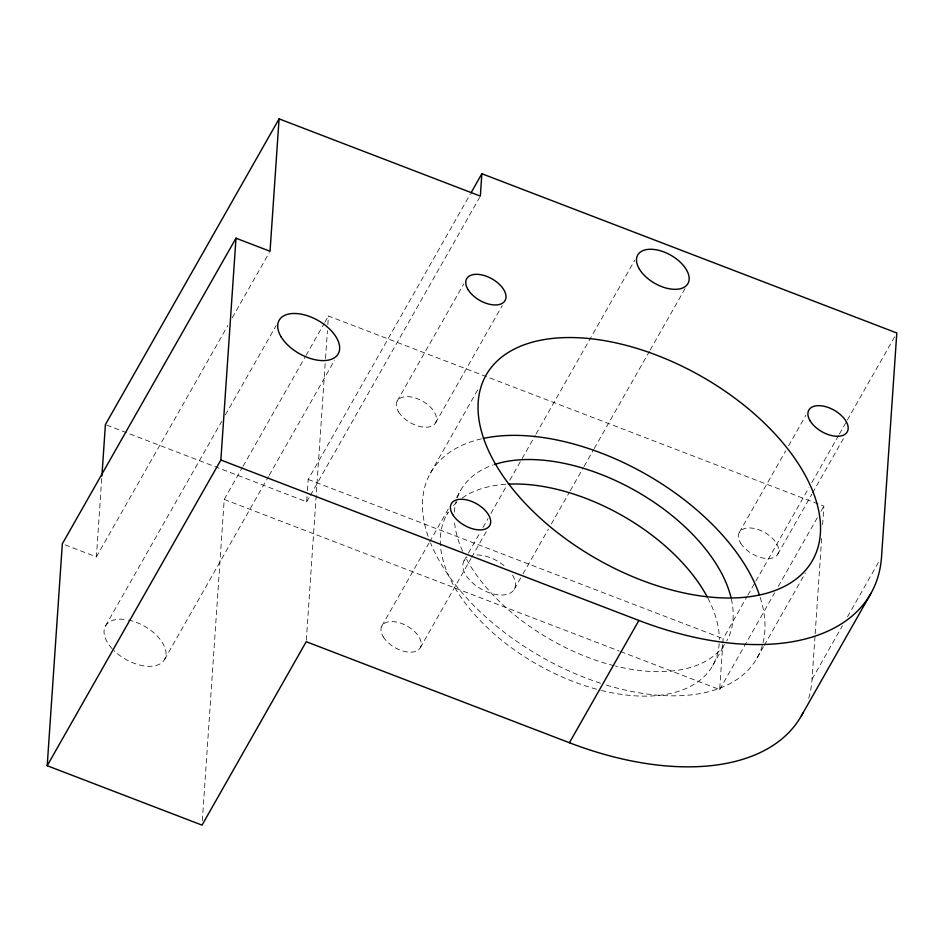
<?xml version="1.0" encoding="UTF-8"?>
<svg xmlns="http://www.w3.org/2000/svg" width="944" height="944" viewBox="0 0 944 944"><rect width="100%" height="100%" fill="white"/><g stroke="black" fill="none" stroke-linecap="round" stroke-linejoin="round"><path stroke-width="0.71" stroke-dasharray="4.72 3.54" d="M65.053 544.865L96.382 556.889L101.799 477.499M202.323 820.737L224.224 499.423L242.313 467.575M106.778 425.095L306.682 501.819L307.06 496.225M307.437 490.62L308.204 479.434L470.242 194.193M306.328 640.244L325.42 360.018M325.527 358.543L327.426 330.671M327.828 324.807L328.429 316.004L823.864 506.161L822.472 526.693M620.574 651.549L719.67 689.58L722.738 644.504M722.844 643.053L723.139 638.687L747.117 596.478M808.725 698.359A254.75 142.827 29.6 0 0 812.064 679.196L815.073 635.206M815.168 633.743L821.764 536.959M96.382 556.889L227.905 325.432M232.259 317.762L269.323 252.544M105.468 625.99L221.734 421.343M225.368 414.947L276.226 325.409M243.045 466.301L305.266 356.761M305.998 355.487L324.087 323.639M324.807 322.364L328.429 316.004M164.575 659.49L268.474 476.578M269.205 475.304L334.601 360.183M306.682 501.819L309.585 496.709M310.316 495.423L479.611 197.402M397.212 401.035L463.787 283.849M435.621 422.806L502.196 305.62M430.464 473.062L478.089 389.211M381.872 625.978L428.906 543.189M429.638 541.915L448.447 508.792M446.854 514.692L448.247 512.238A152.857 85.692 29.6 0 0 600.195 690.158M456.577 497.571L460.743 490.231M464.047 560.76L467.681 554.364M468.401 553.09L480.036 532.617M482.939 527.507L488.024 518.551M490.927 513.43L506.916 485.299M509.819 480.177L535.26 435.408M535.98 434.134L634.805 260.178M420.292 647.749L470.95 558.588M471.67 557.314L486.868 530.563M514.279 589.233L522.28 575.167M523 573.881L548.429 529.112M551.343 524.003L569.503 492.025M570.235 490.738L583.309 467.717M584.041 466.442L593.481 449.816M594.213 448.53L649.437 351.321M650.156 350.047L685.037 288.652M739.376 532.357L785.679 450.843M788.582 445.745L805.94 415.171M747.837 595.204L755.106 582.413M755.837 581.126L808.878 487.753M811.781 482.644L838.673 435.314M839.393 434.039L846.662 421.248M847.393 419.962L896.068 334.27M712.814 665.426L724.614 644.634M777.785 554.14L811.793 494.267M812.524 492.992L844.361 436.954M719.67 689.58L774.658 592.773M778.281 586.413L818.082 516.344M820.973 511.259L823.864 506.161M756.994 658.133L763.484 646.699M764.215 645.436L805.35 573.02M812.064 679.196L842.461 625.695M847.523 616.786L879.36 560.736M308.204 479.434L723.139 638.687M224.224 499.423L619.205 651.018M512.545 575.097A28.875 16.19 29.6 0 1 487.989 592.301A28.875 16.19 29.6 0 1 466.961 557.597M477.027 554.966A28.875 16.19 29.6 0 1 506.645 567.91M128.349 620.007A33.972 19.045 29.6 0 1 164.952 658.759A33.972 19.045 29.6 0 1 114.047 650.687M112.147 648.729A33.972 19.045 29.6 0 1 127.039 619.76M724.485 644.54A152.857 85.692 29.6 0 1 615.476 666.051M614.096 665.709A152.857 85.692 29.6 0 1 465.014 556.264M462.595 551.249A152.857 85.692 29.6 0 1 454.371 520.309M454.383 512.12A152.857 85.692 29.6 0 1 456.389 500.615M457.262 497.913A152.857 85.692 29.6 0 1 493.075 464.991M731.317 598.862A152.857 85.692 29.6 0 1 726.703 640.976M719.175 643.537A152.857 85.692 29.6 0 1 601.588 690.512M453.486 505.595A152.857 85.692 29.6 0 1 457.628 501.571M462.277 497.936A152.857 85.692 29.6 0 1 506.904 484.213M707.894 598.142A152.857 85.692 29.6 0 1 719.316 639.501M762.339 645.389A187.667 105.209 29.6 0 1 605.836 684.896M600.561 683.232A187.667 105.209 29.6 0 1 430.511 542.8M428.104 536.369A187.667 105.209 29.6 0 1 482.042 438.7M760.191 597.387A187.667 105.209 29.6 0 1 763.071 642.663M740.698 543.178A22.078 12.378 29.6 0 0 775.567 556.559A22.078 12.378 29.6 0 0 759.483 530.021A22.078 12.378 29.6 0 0 740.698 543.178M398.533 411.844A22.078 12.378 29.6 0 0 433.402 425.225A22.078 12.378 29.6 0 0 417.319 398.687A22.078 12.378 29.6 0 0 398.533 411.844M383.205 636.787A22.078 12.378 29.6 0 0 418.062 650.168A22.078 12.378 29.6 0 0 401.991 623.63A22.078 12.378 29.6 0 0 383.205 636.787"/><path stroke-width="1.42" d="M802.825 713.145A254.75 142.827 29.6 0 1 569.421 742.739L306.222 641.708L202.028 825.139L47.2 765.714L62.328 543.815L235.988 238.195L270.043 251.269L279.07 118.861L480.343 196.116L481.865 173.731L896.8 332.984L881.531 556.913A254.75 142.827 29.6 0 1 638.887 620.456L220.861 460.011L235.988 238.195M101.905 476.024L105.409 424.564L279.07 118.861M47.2 765.714L220.861 460.011M470.973 192.918L481.865 173.731M569.421 742.739L638.887 620.456M801.468 715.67L870.923 593.398M494.349 464.554A152.857 85.692 29.6 0 1 634.946 490.467A152.857 85.692 29.6 0 1 731.01 597.54M508.32 484.142A152.857 85.692 29.6 0 1 707.233 596.879M483.352 438.405A187.667 105.209 29.6 0 1 759.342 594.838M508.899 484.154A187.667 105.209 29.6 0 0 804.418 571.486A187.667 105.209 29.6 0 0 634.569 347.699A187.667 105.209 29.6 0 0 508.899 484.154M639.442 269.193A28.875 16.19 29.6 0 0 685.037 286.693A28.875 16.19 29.6 0 0 664.01 251.989A28.875 16.19 29.6 0 0 639.442 269.193M281.17 336.925A33.972 19.045 29.6 0 0 334.801 357.516A33.972 19.045 29.6 0 0 310.069 316.688A33.972 19.045 29.6 0 0 281.17 336.925M452.672 514.515A22.078 12.378 29.6 0 0 487.529 527.885A22.078 12.378 29.6 0 0 471.457 501.347A22.078 12.378 29.6 0 0 452.672 514.515M810.164 420.894A22.078 12.378 29.6 0 0 845.022 434.275A22.078 12.378 29.6 0 0 828.95 407.737A22.078 12.378 29.6 0 0 810.164 420.894M468 289.56A22.078 12.378 29.6 0 0 502.869 302.941A22.078 12.378 29.6 0 0 486.785 276.403A22.078 12.378 29.6 0 0 468 289.56"/></g></svg>
